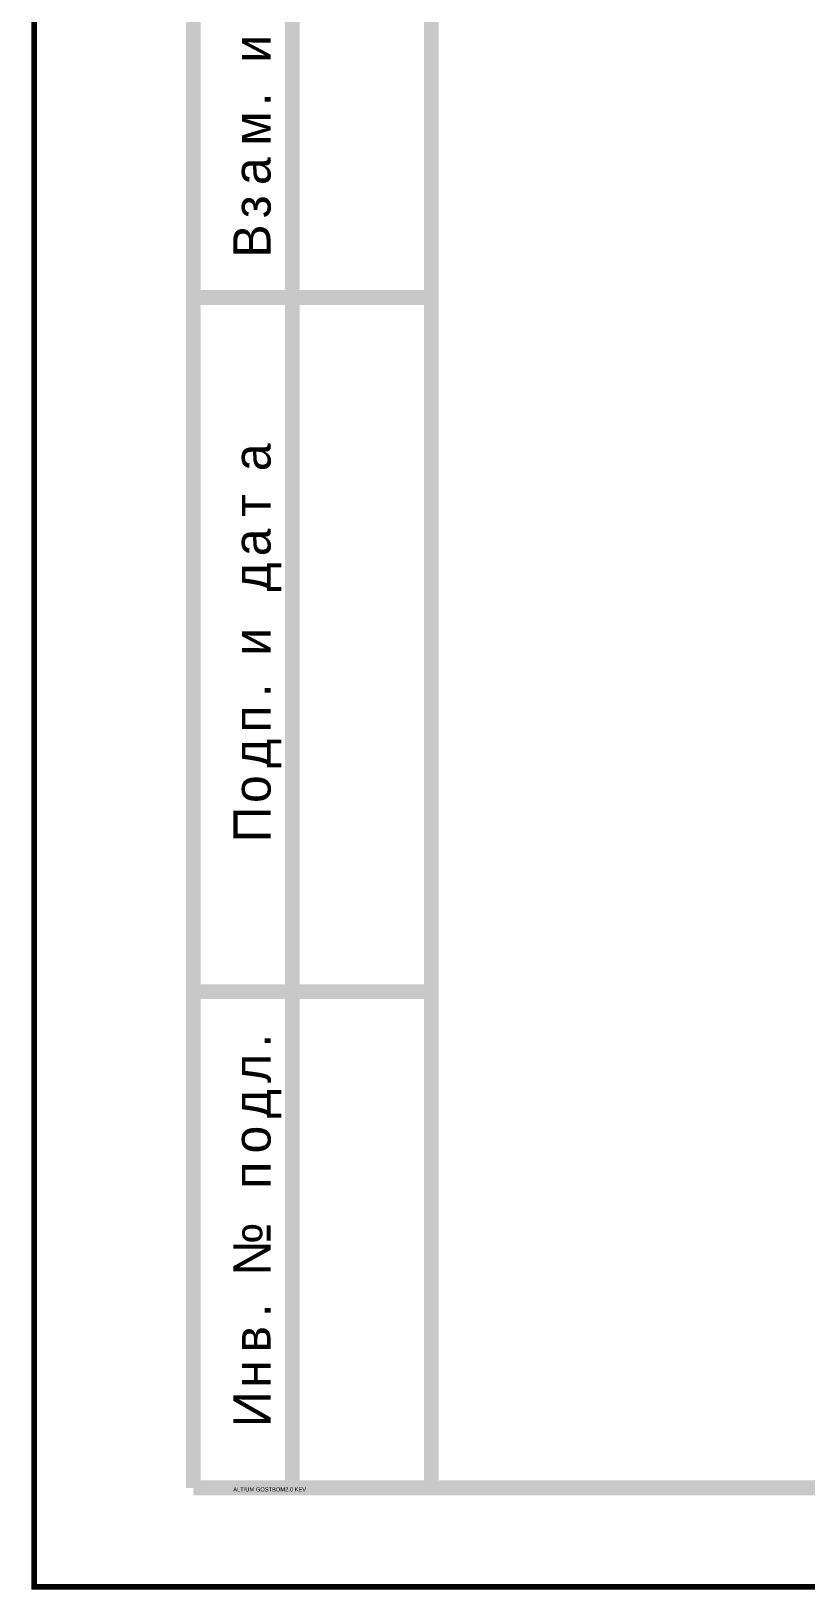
# Model space of a CAD drawing. Header units: inches. Extents: x 0 to 841, y 0 to 594.
# Drawn here: x -0.1 to 38.9, y -0.1 to 78.4 of the extents above; entities that cross this region are included whole.
import ezdxf

# ---------------------------------------------------------------- set-up
doc = ezdxf.new("R2010")
doc.units = ezdxf.units.IN
doc.layers.add('Sheet', color=255, linetype='Continuous')

msp = doc.modelspace()

# ---------------------------------------------------------------- linework, layer by layer
at = {"layer": 'Sheet'}
for points in [[(0, 593.974, 0.3, 0.3, 0), (841, 593.974, 0.3, 0.3, 0), (841, 0, 0.3, 0.3, 0), (0, 0, 0.3, 0.3, 0), (0, 593.974, 0.3, 0.3, 0)], [(0, 593.974, 0.3, 0.3, 0), (841, 593.974, 0.3, 0.3, 0), (841, 0, 0.3, 0.3, 0), (0, 0, 0.3, 0.3, 0), (0, 593.974, 0.3, 0.3, 0)], [(0, 593.974, 0.0991, 0.0991, 0), (0, 0, 0.0991, 0.0991, 0), (841, 0, 0.0991, 0.0991, 0), (841, 593.974, 0.0991, 0.0991, 0), (0, 593.974, 0.0991, 0.0991, 0), (0, 593.974, 0.0991, 0.0991, 0)], [(0, 593.974, 0.0991, 0.0991, 0), (0, 0, 0.0991, 0.0991, 0), (841, 0, 0.0991, 0.0991, 0), (841, 593.974, 0.0991, 0.0991, 0), (0, 593.974, 0.0991, 0.0991, 0), (0, 593.974, 0.0991, 0.0991, 0)]]:
    msp.add_lwpolyline(points, format="xyseb", close=True, dxfattribs=at)
for points in [[(20.016, 588.983, 0.749, 0.749, 0), (20.016, 4.991, 0.749, 0.749, 0)], [(8.022, 4.991, 0.749, 0.749, 0), (8.022, 149.989, 0.749, 0.749, 0)], [(13.013, 4.991, 0.749, 0.749, 0), (13.013, 149.989, 0.749, 0.749, 0)], [(8.022, 64.987, 0.749, 0.749, 0), (20.016, 64.987, 0.749, 0.749, 0)], [(8.022, 29.998, 0.749, 0.749, 0), (20.016, 29.998, 0.749, 0.749, 0)], [(20.016, 4.991, 0.749, 0.749, 0), (8.022, 4.991, 0.749, 0.749, 0)], [(20.016, 4.991, 0.749, 0.749, 0), (836.009, 4.991, 0.749, 0.749, 0)]]:
    msp.add_lwpolyline(points, format="xyseb", dxfattribs=at)

# ---------------------------------------------------------------- texts
for s, p in [('и', (11.916, 76.824)), ('.', (11.916, 74.629)), ('м', (11.916, 72.643)), ('а', (11.916, 70.657)), ('з', (11.916, 68.985)), ('В', (11.916, 66.999)), ('а', (11.916, 56.233)), ('т', (11.916, 53.933)), ('а', (11.916, 51.948)), ('д', (11.916, 50.171)), ('и', (11.916, 46.93)), ('.', (11.916, 44.84)), ('п', (11.916, 43.063)), ('д', (11.916, 41.286)), ('о', (11.916, 39.509)), ('П', (11.916, 37.523)), ('.', (11.916, 27.176)), ('л', (11.916, 25.399)), ('д', (11.916, 23.622)), ('о', (11.916, 21.845)), ('п', (11.916, 20.068)), ('№', (11.916, 15.678)), ('.', (11.916, 13.588)), ('в', (11.916, 11.811)), ('н', (11.916, 10.034)), ('И', (11.916, 8.048))]:
    msp.add_text(s, height=1.881, rotation=90, dxfattribs=at).set_placement(p)
msp.add_text('ALTIUM GOSTBOM2.0 KEV', height=0.20904, dxfattribs=at).set_placement((10.034, 4.808))

doc.saveas('drawing.dxf')
